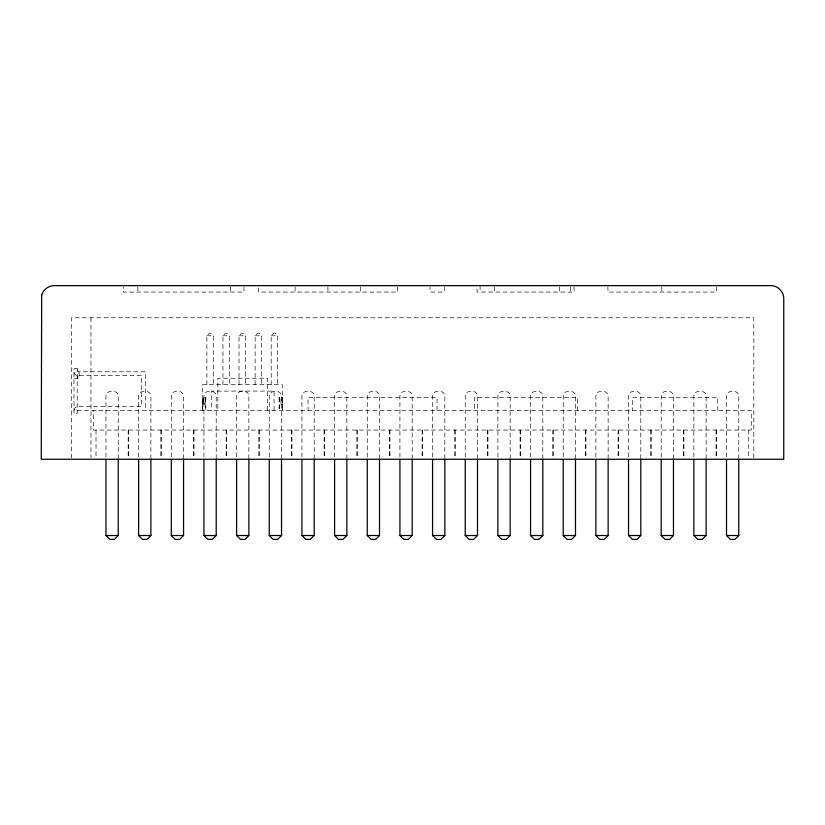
<?xml version="1.0" encoding="UTF-8"?>
<svg xmlns="http://www.w3.org/2000/svg" width="825" height="825" viewBox="0 0 825 825"><rect width="100%" height="100%" fill="white"/><g stroke="black" fill="none" stroke-linecap="round" stroke-linejoin="round"><path stroke-width="0.62" stroke-dasharray="4.12 3.09" d="M281.573 397.516L282.336 397.516L282.336 410.376L282.336 384.656L202.599 384.656L202.599 410.376L202.599 397.516L203.362 397.516L203.362 403.951M202.599 410.376L202.599 397.516M203.909 403.951L203.909 397.516L205.817 397.516L205.817 410.376L205.239 397.516M205.817 397.516L205.239 403.951L202.672 403.951M73.982 410.376L75.116 407.653L77.468 406.539L141.632 406.519L141.632 375.653L77.839 375.653A3.857 3.857 0 0 1 73.982 371.797M206.879 384.656L206.879 335.785L209.447 333.207L210.736 333.207L213.304 335.785L213.304 384.656M222.956 384.656L222.956 335.785L225.524 333.207L226.813 333.207L229.381 335.785L229.381 384.656M239.033 384.656L239.033 335.785L241.601 333.207L242.89 333.207L245.458 335.785L245.458 384.656M255.111 384.656L255.111 335.785L257.678 333.207L258.968 333.207L261.535 335.785L261.535 384.656M271.188 384.656L271.188 335.785L273.756 333.207L275.045 333.207L277.613 335.785L277.613 384.656M206.879 335.785L213.304 335.785M222.956 335.785L229.381 335.785M239.033 335.785L245.458 335.785M255.111 335.785L261.535 335.785M271.188 335.785L277.613 335.785M77.199 369.868A1.928 1.928 0 0 0 79.128 371.797L145.489 371.797L145.489 410.376M73.982 378.221L79.128 378.221L79.128 371.797M279.696 397.516L279.118 410.376L279.118 397.516L281.026 397.516L281.026 403.951M77.199 410.376L751.255 410.376L751.255 430.052L93.534 430.052L93.534 410.376M279.118 397.516L279.696 403.951L282.263 403.951L282.336 410.376M753.823 457.968L753.823 317.78L71.414 317.78L71.414 457.968M748.729 430.052L748.729 457.493M738.777 458.731L738.777 395.969C738.653 389.575 726.65 389.575 726.526 395.969L726.526 458.731M717.812 410.376L717.812 397.516L632.672 397.516L632.672 410.376M716.502 286.914L716.502 292.06L607.912 292.06L607.912 286.914M716.574 430.052L716.574 457.493M716.069 430.052L716.069 457.493M706.118 458.731L706.118 395.969C705.994 389.575 693.99 389.575 693.866 395.969L693.866 458.731M683.915 430.052L683.915 457.493M683.409 430.052L683.409 457.493M673.458 458.731L673.458 395.969C673.334 389.575 661.33 389.575 661.196 395.969L661.196 458.731M661.794 286.914L661.794 292.06M651.255 430.052L651.255 457.493M650.75 430.052L650.75 457.493M640.798 458.731L640.798 395.969C640.674 389.575 628.671 389.575 628.537 395.969L628.537 458.731M618.595 430.052L618.595 457.493M618.09 430.052L618.09 457.493M608.138 458.731L608.138 395.969C608.015 389.575 596.011 389.575 595.877 395.969L595.877 458.731M585.936 430.052L585.936 457.493M585.43 430.052L585.43 457.493M577.376 410.376L577.376 397.516L474.478 397.516L474.478 410.376M575.479 458.731L575.479 395.969C575.355 389.575 563.341 389.575 563.217 395.969L563.217 458.731M574.076 286.914L574.076 292.06L477.056 292.06L477.056 286.914M570.632 286.914L570.632 292.06M559.567 286.914L559.567 292.06M553.276 430.052L553.276 457.493M552.76 430.052L552.76 457.493M542.819 458.731L542.819 395.969C542.695 389.575 530.681 389.575 530.558 395.969L530.558 458.731M520.616 430.052L520.616 457.493M520.101 430.052L520.101 457.493M510.159 458.731L510.159 395.969C510.036 389.575 498.022 389.575 497.898 395.969L497.898 458.731M494.288 286.914L494.288 292.06M487.946 430.052L487.946 457.493M487.441 430.052L487.441 457.493M480.088 285.625L480.088 292.06M477.5 458.731L477.5 395.969C477.366 389.575 465.362 389.575 465.238 395.969L465.238 458.731M455.287 430.052L455.287 457.493M454.781 430.052L454.781 457.493M444.84 458.731L444.84 395.969C444.706 389.575 432.702 389.575 432.578 395.969L432.578 458.731M444.242 286.914L444.242 292.06L429.99 292.06L429.99 286.914M437.054 410.376L437.054 397.516L308.055 397.516L308.055 410.376M422.627 430.052L422.627 457.493M422.122 430.052L422.122 457.493M412.18 458.731L412.18 395.969C412.046 389.575 400.043 389.575 399.919 395.969L399.919 458.731M397.588 286.914L397.588 292.06L258.493 292.06L258.493 286.914M389.967 430.052L389.967 457.493M389.462 430.052L389.462 457.493M379.51 458.731L379.51 395.969C379.387 389.575 367.383 389.575 367.259 395.969L367.259 458.731M360.587 286.914L360.587 292.06M357.308 430.052L357.308 457.493M356.802 430.052L356.802 457.493M346.851 458.731L346.851 395.969C346.727 389.575 334.723 389.575 334.599 395.969L334.599 458.731M327.907 286.914L327.907 292.06M324.648 430.052L324.648 457.493M324.142 430.052L324.142 457.493M314.191 458.731L314.191 395.969C314.067 389.575 302.063 389.575 301.94 395.969L301.94 458.731M295.082 286.914L295.082 292.06M291.988 430.052L291.988 457.493M291.483 430.052L291.483 457.493M281.531 458.731L281.531 395.969C281.407 389.575 269.404 389.575 269.27 395.969L269.27 458.731M274.044 410.376L274.044 391.091L211.417 391.091L211.417 410.376M267.62 410.376L267.62 378.221L217.852 378.221L217.852 410.376M259.328 430.052L259.328 457.493M258.823 430.052L258.823 457.493M248.872 458.731L248.872 395.969C248.748 389.575 236.744 389.575 236.61 395.969L236.61 458.731M243.963 286.914L243.963 292.06L123.317 292.06L123.317 286.914M230.464 286.914L230.464 292.06M226.669 430.052L226.669 457.493M226.163 430.052L226.163 457.493M216.212 458.731L216.212 395.969C216.088 389.575 204.084 389.575 203.95 395.969L203.95 458.731M194.009 430.052L194.009 457.493M193.493 430.052L193.493 457.493M183.552 458.731L183.552 395.969C183.428 389.575 171.414 389.575 171.291 395.969L171.291 458.731M161.349 430.052L161.349 457.493M160.834 430.052L160.834 457.493M150.892 458.731L150.892 395.969C150.769 389.575 138.755 389.575 138.631 395.969L138.631 458.731M137.858 286.914L137.858 292.06M128.69 430.052L128.69 457.493M128.174 430.052L128.174 457.493M118.233 458.731L118.233 395.969C118.109 389.575 106.095 389.575 105.971 395.969L105.971 458.731M96.02 430.052L96.02 458.731M90.967 317.78L90.967 457.968M77.839 375.653L77.839 378.221M282.336 397.516L282.294 403.951L282.336 397.516M77.199 368.579L73.982 368.579L73.982 413.593L77.199 413.593L77.199 368.579"/><path stroke-width="1.24" d="M118.233 459.638L118.233 535.518L114.376 539.375L109.828 539.375L105.971 535.518L105.971 459.638M150.892 459.638L150.892 535.518L147.036 539.375L142.488 539.375L138.631 535.518L138.631 459.638M183.552 459.638L183.552 535.518L179.695 539.375L175.148 539.375L171.291 535.518L171.291 459.638M216.212 459.638L216.212 535.518L212.355 539.375L207.807 539.375L203.95 535.518L203.95 459.638M248.872 459.638L248.872 535.518L245.015 539.375L240.477 539.375L236.61 535.518L236.61 459.638M281.531 459.638L281.531 535.518L277.674 539.375L273.137 539.375L269.27 535.518L269.27 459.638M314.191 459.638L314.191 535.518L310.334 539.375L305.797 539.375L301.94 535.518L301.94 459.638M346.851 459.638L346.851 535.518L342.994 539.375L338.456 539.375L334.599 535.518L334.599 459.638M379.51 459.638L379.51 535.518L375.653 539.375L371.116 539.375L367.259 535.518L367.259 459.638M412.18 459.638L412.18 535.518L408.313 539.375L403.776 539.375L399.919 535.518L399.919 459.638M444.84 459.638L444.84 535.518L440.973 539.375L436.435 539.375L432.578 535.518L432.578 459.638M477.5 459.638L477.5 535.518L473.643 539.375L469.095 539.375L465.238 535.518L465.238 459.638M510.159 459.638L510.159 535.518L506.302 539.375L501.755 539.375L497.898 535.518L497.898 459.638M542.819 459.638L542.819 535.518L538.962 539.375L534.414 539.375L530.558 535.518L530.558 459.638M575.479 459.638L575.479 535.518L571.622 539.375L567.074 539.375L563.217 535.518L563.217 459.638M608.138 459.638L608.138 535.518L604.282 539.375L599.734 539.375L595.877 535.518L595.877 459.638M640.798 459.638L640.798 535.518L636.941 539.375L632.404 539.375L628.537 535.518L628.537 459.638M673.458 459.638L673.458 535.518L669.601 539.375L665.063 539.375L661.196 535.518L661.196 459.638M706.118 459.638L706.118 535.518L702.261 539.375L697.723 539.375L693.866 535.518L693.866 459.638M738.777 459.638L738.777 535.518L734.92 539.375L730.383 539.375L726.526 535.518L726.526 459.638M105.971 535.518L118.233 535.518M138.631 535.518L150.892 535.518M171.291 535.518L183.552 535.518M203.95 535.518L216.212 535.518M236.61 535.518L248.872 535.518M269.27 535.518L281.531 535.518M301.94 535.518L314.191 535.518M334.599 535.518L346.851 535.518M367.259 535.518L379.51 535.518M399.919 535.518L412.18 535.518M432.578 535.518L444.84 535.518M465.238 535.518L477.5 535.518M497.898 535.518L510.159 535.518M530.558 535.518L542.819 535.518M563.217 535.518L575.479 535.518M595.877 535.518L608.138 535.518M628.537 535.518L640.798 535.518M661.196 535.518L673.458 535.518M693.866 535.518L706.118 535.518M726.526 535.518L738.777 535.518M41.683 295.154L41.25 459.247L783.75 459.247L783.75 298.485C783.791 291.607 777.769 285.584 770.89 285.625L54.11 285.625C48.428 285.656 43.189 289.678 41.683 295.154"/></g></svg>
